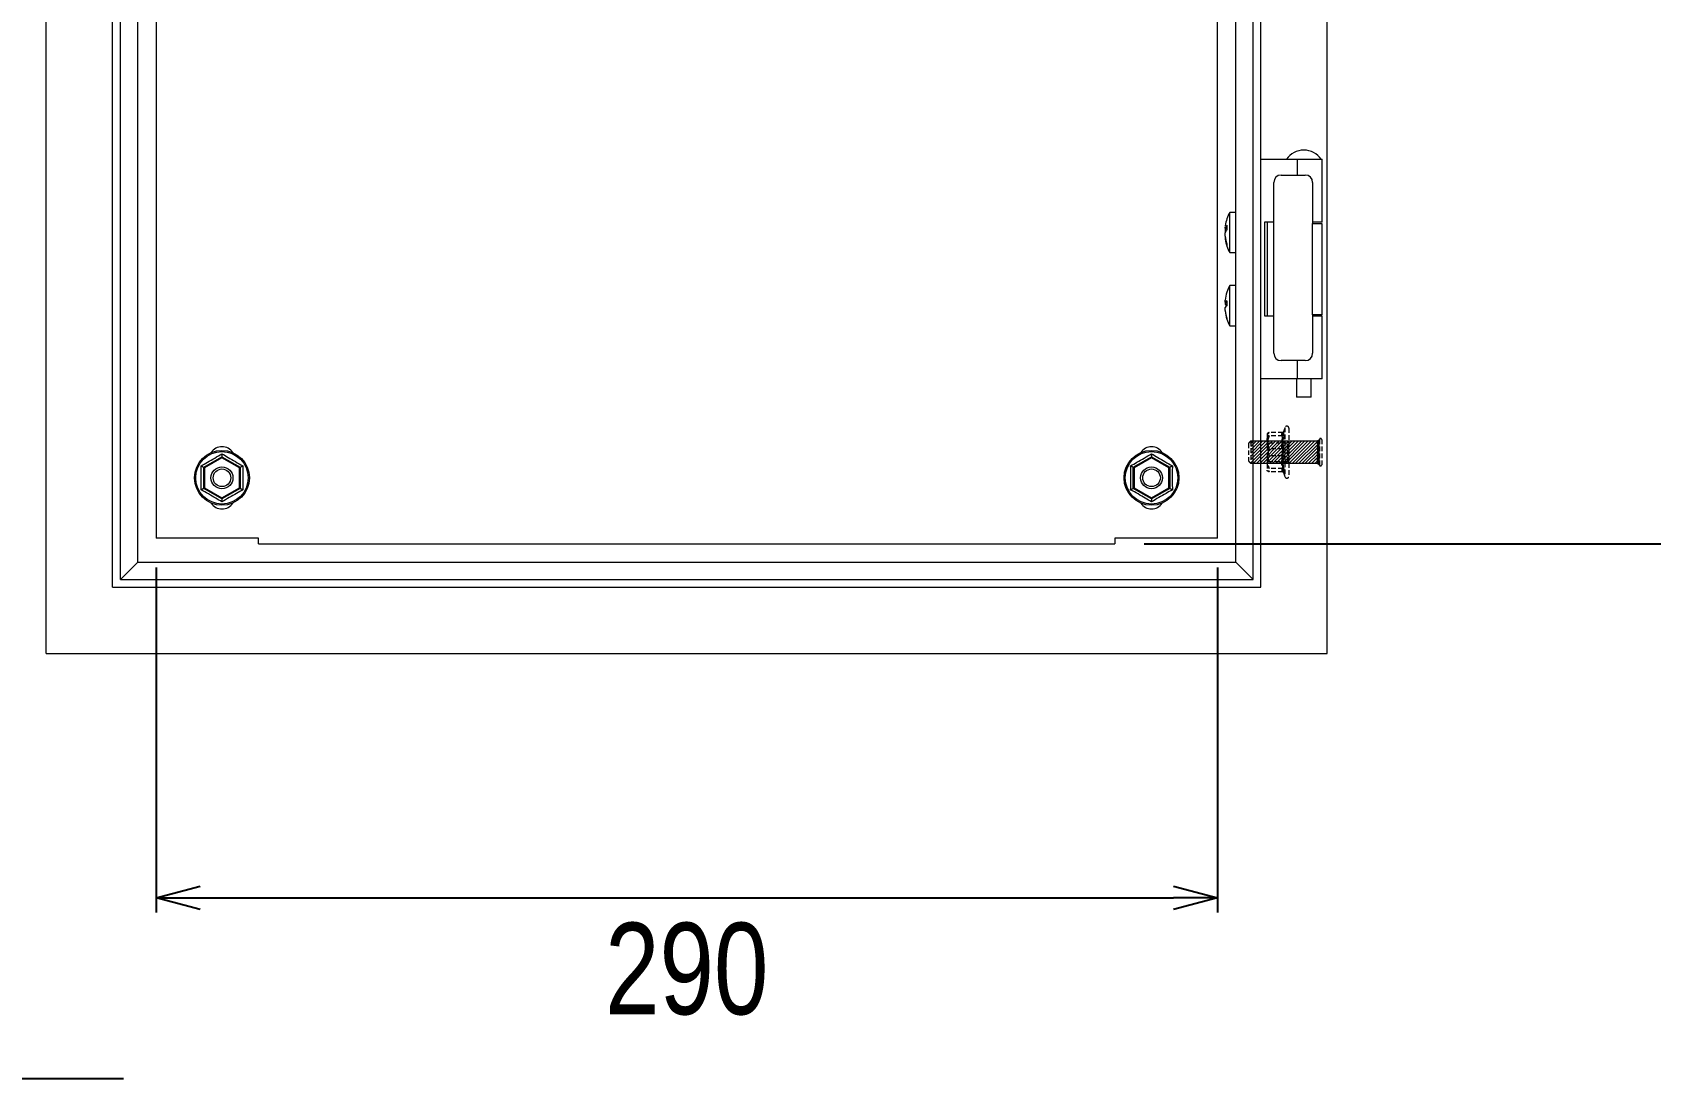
# Model space of a CAD drawing. Header units: millimetres. Extents: x 2073 to 4644, y 1336 to 3161.
# Drawn here: x 3345.3 to 3787.5, y 2260 to 2545.8 of the extents above; entities that cross this region are included whole.
import ezdxf

# ---------------------------------------------------------------- set-up
doc = ezdxf.new("R2010")
doc.units = ezdxf.units.MM
doc.linetypes.add('HIDDEN', pattern=[1.905, 1.27, -0.635])
doc.layers.add('AMLAYER_BENDLINE_BACK', color=1, linetype='HIDDEN')
doc.layers.add('BUSBAR', color=3, linetype='Continuous')
doc.styles.add('TAMCO', font='cordia.shx', dxfattribs={"width": 0.8, "height": 25})
doc.dimstyles.new('TAMCO', dxfattribs={"dimtxt": 25, "dimasz": 12, "dimexe": 4, "dimexo": 8, "dimgap": 7, "dimtad": 2, "dimdec": 1, "dimdsep": 46, "dimtxsty": 'TAMCO', "dimblk": 'OPEN30', "dimcen": 2.5, "dimclrd": 4, "dimclre": 4, "dimclrt": 3, "dimadec": 0, "dimazin": 0, "dimtfac": 1, "dimtdec": 1, "dimtmove": 0, "dimatfit": 3, "dimldrblk": 'OPEN30', "dimfxl": 1, "dimarcsym": 0})

# ---------------------------------------------------------------- blocks, each defined once
blk = doc.blocks.new('_Open30')
at = {"color": 0, "linetype": 'ByBlock', "lineweight": -2}
for p, q in [((-1, 0.268), (0, 0)), ((0, 0), (-1, -0.268)), ((0, 0), (-1, 0))]:
    blk.add_line(p, q, dxfattribs=at)
blk = doc.blocks.new('*D42')
at = {"color": 4, "linetype": 'ByBlock', "lineweight": -2}
for p, q in [((3379.1, 2399.63), (3379.1, 2305.42)), ((3669.1, 2399.63), (3669.1, 2305.42)), ((3391.1, 2309.42), (3657.1, 2309.42))]:
    blk.add_line(p, q, dxfattribs=at)
at = {"layer": 'DEFPOINTS', "color": 0, "linetype": 'ByBlock'}
for p in [(3379.1, 2407.63), (3669.1, 2407.63), (3669.1, 2309.42)]:
    blk.add_point(p, dxfattribs=at)
at = {"color": 4, "linetype": 'ByBlock', "lineweight": -2, "xscale": 12, "yscale": 12, "zscale": 12, "rotation": 180}
blk.add_blockref('_Open30', (3379.1, 2309.42), dxfattribs=at)
at = {"color": 4, "linetype": 'ByBlock', "lineweight": -2, "xscale": 12, "yscale": 12, "zscale": 12}
blk.add_blockref('_Open30', (3669.1, 2309.42), dxfattribs=at)
at = {"color": 3, "linetype": 'ByBlock', "lineweight": 9, "insert": (3524.1, 2289.92), "char_height": 25, "attachment_point": 5, "style": 'TAMCO'}
blk.add_mtext('290', dxfattribs=at)
blk = doc.blocks.new('*D43')
at = {"color": 4, "linetype": 'ByBlock', "lineweight": -2}
for p, q in [((3649.1, 2761.13), (3803.88, 2761.13)), ((3799.88, 2749.13), (3799.88, 2418.13)), ((3649.1, 2406.13), (3803.88, 2406.13))]:
    blk.add_line(p, q, dxfattribs=at)
at = {"layer": 'DEFPOINTS', "color": 0, "linetype": 'ByBlock'}
for p in [(3641.1, 2761.13), (3641.1, 2406.13), (3799.88, 2406.13)]:
    blk.add_point(p, dxfattribs=at)
at = {"color": 4, "linetype": 'ByBlock', "lineweight": -2, "xscale": 12, "yscale": 12, "zscale": 12}
for p, rotation in [((3799.88, 2761.13), 90), ((3799.88, 2406.13), 270)]:
    blk.add_blockref('_Open30', p, dxfattribs=dict(at, rotation=rotation))
at = {"color": 3, "linetype": 'ByBlock', "lineweight": 9, "insert": (3819.38, 2583.63), "char_height": 25, "attachment_point": 5, "rotation": 90, "style": 'TAMCO'}
blk.add_mtext('355', dxfattribs=at)
blk = doc.blocks.new('*D54')
at = {"layer": 'BUSBAR', "color": 4, "lineweight": -2}
for p, q in [((3341.1, 2826.13), (3240.06, 2826.13)), ((3244.06, 2388.13), (3244.06, 2814.13)), ((3341.1, 2376.13), (3240.06, 2376.13))]:
    blk.add_line(p, q, dxfattribs=at)
at = {"layer": 'DEFPOINTS', "color": 0}
for p in [(3244.06, 2826.13), (3349.1, 2826.13), (3349.1, 2376.13)]:
    blk.add_point(p, dxfattribs=at)
at = {"layer": 'BUSBAR', "color": 4, "lineweight": -2, "xscale": 12, "yscale": 12, "zscale": 12}
for p, rotation in [((3244.06, 2826.13), 90), ((3244.06, 2376.13), 270)]:
    blk.add_blockref('_Open30', p, dxfattribs=dict(at, rotation=rotation))
at = {"layer": 'BUSBAR', "color": 3, "lineweight": 9, "insert": (3224.56, 2601.13), "char_height": 25, "attachment_point": 5, "rotation": 90, "style": 'TAMCO'}
blk.add_mtext('450', dxfattribs=at)
blk = doc.blocks.new('A$C4a85c06d')
at = {"layer": 'BUSBAR', "color": 2, "lineweight": 9}
blk.add_leader([(-54.03, 41), (-115.14, -116.09), (354.7, -116.09)], dimstyle='TAMCO', override={"dimgap": 8, "dimtad": 0, "dimarcsym": 1}, dxfattribs=at)

msp = doc.modelspace()

# ---------------------------------------------------------------- hatches: boundary and pattern name
at = {"layer": 'AMLAYER_BENDLINE_BACK', "lineweight": 9}
h = msp.add_hatch(dxfattribs=at)
h.set_pattern_fill('ANSI31', color=1, scale=5, style=0)
h.set_pattern_definition([(45, (34470.0601, 8261.87305), (-0.441941738, 0.441941738), [])])
edge = h.paths.add_edge_path()
edge.add_line((3696.41, 2432.78), (3696.41, 2433.41))
edge.add_line((3696.41, 2433.41), (3696.41, 2433.69))
edge.add_line((3696.41, 2433.69), (3696.41, 2434.03))
edge.add_line((3696.41, 2434.03), (3696.41, 2434.13))
edge.add_spline(control_points=[(3696.41, 2434.13), (3678.2, 2434.13)], knot_values=[0, 0, 1, 1], degree=1, periodic=0)
edge.add_line((3678.2, 2434.13), (3678.2, 2428.13))
edge.add_spline(control_points=[(3678.2, 2428.13), (3696.41, 2428.13)], knot_values=[0, 0, 1, 1], degree=1, periodic=0)
edge.add_line((3696.41, 2428.13), (3696.41, 2428.19))
edge.add_line((3696.41, 2428.19), (3696.41, 2428.65))
edge.add_line((3696.41, 2428.65), (3696.41, 2428.95))
edge.add_line((3696.41, 2428.95), (3696.41, 2429.07))
edge.add_line((3696.41, 2429.07), (3696.41, 2429.41))
edge.add_line((3696.41, 2429.41), (3696.41, 2430.13))
edge.add_line((3696.41, 2430.13), (3696.41, 2430.28))
edge.add_line((3696.41, 2430.28), (3696.41, 2430.39))
edge.add_line((3696.41, 2430.39), (3696.41, 2430.43))
edge.add_line((3696.41, 2430.43), (3696.41, 2431.09))
edge.add_line((3696.41, 2431.09), (3696.41, 2431.87))
edge.add_line((3696.41, 2431.87), (3696.41, 2431.98))
edge.add_line((3696.41, 2431.98), (3696.41, 2432.56))
edge.add_line((3696.41, 2432.56), (3696.41, 2432.78))

# ---------------------------------------------------------------- linework, layer by layer
at = {"color": 7, "linetype": 'Continuous', "lineweight": 9}
for p, q in [((3349.1, 2376.13), (3349.1, 2826.13)), ((3699.1, 2376.13), (3699.1, 2826.13)), ((3367.23, 2394.26), (3367.23, 2773.01)), ((3680.97, 2394.26), (3680.97, 2773.01)), ((3369.35, 2396.38), (3369.35, 2770.88)), ((3678.85, 2396.38), (3678.85, 2770.88)), ((3374.1, 2401.13), (3374.1, 2766.13)), ((3674.1, 2401.13), (3674.1, 2766.13)), ((3379.1, 2759.63), (3379.1, 2407.63)), ((3669.1, 2407.63), (3669.1, 2759.63)), ((3680.97, 2511.13), (3691.01, 2511.13)), ((3691.01, 2511.13), (3697.72, 2511.13)), ((3691.01, 2506.83), (3691.01, 2511.13)), ((3684.52, 2458.13), (3684.52, 2504.83)), ((3686.52, 2506.83), (3693.12, 2506.83)), ((3695.12, 2504.83), (3695.12, 2493.63)), ((3672.47, 2485.63), (3672.47, 2496.63)), ((3671.21, 2492.33), (3671.21, 2492.7)), ((3671.23, 2492.33), (3671.21, 2492.16)), ((3671.21, 2492.16), (3671.21, 2491.25)), ((3671.21, 2490.1), (3671.21, 2491.01)), ((3671.21, 2489.94), (3671.21, 2489.56)), ((3684.52, 2493.93), (3681.99, 2493.93)), ((3681.99, 2493.93), (3681.99, 2468.33)), ((3682.68, 2493.93), (3682.68, 2468.33)), ((3697.72, 2493.93), (3695.12, 2493.93)), ((3695.12, 2493.63), (3697.62, 2493.63)), ((3695.12, 2468.63), (3695.12, 2493.63)), ((3697.62, 2493.63), (3697.62, 2468.63)), ((3672.47, 2465.63), (3672.47, 2476.63)), ((3671.21, 2472.08), (3671.21, 2472.64)), ((3671.21, 2472.1), (3671.21, 2471.58)), ((3671.21, 2469.87), (3671.21, 2470.68)), ((3671.21, 2469.87), (3671.21, 2469.62)), ((3681.99, 2468.33), (3684.52, 2468.33)), ((3697.62, 2468.63), (3695.12, 2468.63)), ((3695.12, 2468.63), (3695.12, 2458.13)), ((3695.12, 2468.33), (3697.72, 2468.33)), ((3693.12, 2456.13), (3686.52, 2456.13)), ((3691.01, 2451.13), (3691.01, 2456.13)), ((3691.01, 2451.13), (3680.97, 2451.13)), ((3697.72, 2451.13), (3691.01, 2451.13)), ((3692.72, 2446.13), (3690.72, 2446.13)), ((3694.72, 2446.13), (3692.72, 2446.13)), ((3392.1, 2427.02), (3397.1, 2429.9)), ((3397.1, 2429.62), (3392.35, 2426.87)), ((3397.1, 2429.62), (3397.1, 2429.9)), ((3397.1, 2429.9), (3402.1, 2427.02)), ((3401.85, 2426.87), (3397.1, 2429.62)), ((3646.1, 2427.02), (3651.1, 2429.9)), ((3651.1, 2429.62), (3646.35, 2426.87)), ((3651.1, 2429.62), (3651.1, 2429.9)), ((3651.1, 2429.9), (3656.1, 2427.02)), ((3655.85, 2426.87), (3651.1, 2429.62)), ((3392.1, 2421.24), (3392.1, 2427.02)), ((3392.35, 2426.87), (3392.1, 2427.02)), ((3392.35, 2426.87), (3392.35, 2421.39)), ((3402.1, 2427.02), (3401.85, 2426.87)), ((3401.85, 2421.39), (3401.85, 2426.87)), ((3402.1, 2427.02), (3402.1, 2421.24)), ((3646.35, 2426.87), (3646.1, 2427.02)), ((3646.1, 2421.24), (3646.1, 2427.02)), ((3646.35, 2426.87), (3646.35, 2421.39)), ((3656.1, 2427.02), (3655.85, 2426.87)), ((3655.85, 2421.39), (3655.85, 2426.87)), ((3656.1, 2427.02), (3656.1, 2421.24)), ((3392.35, 2421.39), (3392.1, 2421.24)), ((3397.1, 2418.36), (3392.1, 2421.24)), ((3392.35, 2421.39), (3397.1, 2418.65)), ((3397.1, 2418.65), (3401.85, 2421.39)), ((3402.1, 2421.24), (3397.1, 2418.36)), ((3402.1, 2421.24), (3401.85, 2421.39)), ((3646.35, 2421.39), (3646.1, 2421.24)), ((3651.1, 2418.36), (3646.1, 2421.24)), ((3646.35, 2421.39), (3651.1, 2418.65)), ((3651.1, 2418.65), (3655.85, 2421.39)), ((3656.1, 2421.24), (3651.1, 2418.36)), ((3656.1, 2421.24), (3655.85, 2421.39)), ((3397.1, 2418.36), (3397.1, 2418.65)), ((3651.1, 2418.36), (3651.1, 2418.65)), ((3407.1, 2407.63), (3379.1, 2407.63)), ((3407.1, 2406.13), (3407.1, 2407.63)), ((3407.1, 2406.13), (3641.1, 2406.13)), ((3641.1, 2407.63), (3641.1, 2406.13)), ((3669.1, 2407.63), (3641.1, 2407.63)), ((3369.35, 2396.38), (3374.1, 2401.13)), ((3374.1, 2401.13), (3674.1, 2401.13)), ((3674.1, 2401.13), (3678.85, 2396.38)), ((3367.23, 2394.26), (3680.97, 2394.26)), ((3369.35, 2396.38), (3678.85, 2396.38)), ((3349.1, 2376.13), (3699.1, 2376.13))]:
    msp.add_line(p, q, dxfattribs=at)
at = {"color": 1, "linetype": 'HIDDEN', "lineweight": 9}
for p, q in [((3677.61, 2433.54), (3677.61, 2428.72)), ((3678.2, 2434.13), (3678.2, 2428.13)), ((3696.41, 2434.15), (3696.41, 2434)), ((3696.78, 2434.13), (3696.41, 2434.13)), ((3696.78, 2434.12), (3696.41, 2434.12)), ((3696.78, 2434.08), (3696.41, 2434.08)), ((3696.78, 2434.05), (3696.41, 2434.05)), ((3696.41, 2434), (3696.41, 2434.03)), ((3696.41, 2434.03), (3696.41, 2433.69)), ((3696.78, 2434.01), (3696.41, 2434.01)), ((3696.78, 2433.96), (3696.41, 2433.96)), ((3696.78, 2433.84), (3696.41, 2433.84)), ((3696.78, 2433.77), (3696.41, 2433.77)), ((3696.78, 2433.69), (3696.41, 2433.69)), ((3696.41, 2433.41), (3696.41, 2433.69)), ((3696.78, 2433.6), (3696.41, 2433.6)), ((3696.78, 2433.42), (3696.41, 2433.42)), ((3696.41, 2433.41), (3696.41, 2432.78)), ((3696.78, 2433.31), (3696.41, 2433.31)), ((3696.78, 2433.2), (3696.41, 2433.2)), ((3696.78, 2433.07), (3696.41, 2433.07)), ((3696.78, 2432.84), (3696.41, 2432.84)), ((3696.41, 2432.78), (3696.41, 2432.56)), ((3696.78, 2432.7), (3696.41, 2432.7)), ((3696.78, 2432.56), (3696.41, 2432.56)), ((3696.41, 2431.98), (3696.41, 2432.56)), ((3696.78, 2432.41), (3696.41, 2432.41)), ((3696.78, 2432.14), (3696.41, 2432.14)), ((3697.01, 2434.2), (3696.78, 2434.2)), ((3697.01, 2434.15), (3696.78, 2434.15)), ((3696.78, 2434.15), (3696.78, 2434)), ((3697.01, 2434.13), (3696.78, 2434.13)), ((3697.01, 2434.09), (3696.78, 2434.09)), ((3697.01, 2434.07), (3696.78, 2434.07)), ((3697.01, 2434.07), (3696.78, 2434.07)), ((3697.01, 2434.03), (3696.78, 2434.03)), ((3696.78, 2434.03), (3696.78, 2433.41)), ((3696.78, 2434.03), (3696.78, 2434)), ((3697.01, 2434), (3696.78, 2434)), ((3697.01, 2433.97), (3696.78, 2433.97)), ((3697.01, 2433.87), (3696.78, 2433.87)), ((3697.01, 2433.67), (3696.78, 2433.67)), ((3697.01, 2433.61), (3696.78, 2433.61)), ((3697.01, 2433.41), (3696.78, 2433.41)), ((3696.78, 2433.2), (3696.78, 2433.41)), ((3697.01, 2433.34), (3696.78, 2433.34)), ((3696.78, 2432.78), (3696.78, 2433.2)), ((3697.01, 2433.09), (3696.78, 2433.09)), ((3697.01, 2432.85), (3696.78, 2432.85)), ((3697.01, 2432.78), (3696.78, 2432.78)), ((3696.78, 2432.78), (3696.78, 2431.87)), ((3697.01, 2432.53), (3696.78, 2432.53)), ((3697.01, 2432.22), (3696.78, 2432.22)), ((3697.01, 2432.14), (3696.78, 2432.14)), ((3697.01, 2434.58), (3697.01, 2427.68)), ((3697.6, 2434.58), (3697.6, 2427.68)), ((3696.41, 2431.98), (3696.41, 2431.87)), ((3696.78, 2431.98), (3696.41, 2431.98)), ((3696.41, 2431.87), (3696.41, 2431.09)), ((3696.78, 2431.83), (3696.41, 2431.83)), ((3696.78, 2431.67), (3696.41, 2431.67)), ((3696.78, 2431.38), (3696.41, 2431.38)), ((3696.78, 2431.21), (3696.41, 2431.21)), ((3696.41, 2430.43), (3696.41, 2431.09)), ((3696.41, 2431.09), (3696.41, 2431.05)), ((3696.78, 2431.05), (3696.41, 2431.05)), ((3696.78, 2430.88), (3696.41, 2430.88)), ((3696.78, 2430.6), (3696.41, 2430.6)), ((3696.78, 2430.43), (3696.41, 2430.43)), ((3696.41, 2430.43), (3696.41, 2430.39)), ((3696.41, 2430.39), (3696.41, 2430.28)), ((3696.78, 2430.28), (3696.41, 2430.28)), ((3696.41, 2430.28), (3696.41, 2430.13)), ((3696.41, 2430.13), (3696.41, 2429.41)), ((3696.78, 2430.12), (3696.41, 2430.12)), ((3696.78, 2429.85), (3696.41, 2429.85)), ((3696.78, 2429.7), (3696.41, 2429.7)), ((3696.78, 2429.56), (3696.41, 2429.56)), ((3696.78, 2429.42), (3696.41, 2429.42)), ((3696.41, 2429.07), (3696.41, 2429.41)), ((3696.78, 2429.19), (3696.41, 2429.19)), ((3696.78, 2429.07), (3696.41, 2429.07)), ((3696.41, 2429.07), (3696.41, 2428.95)), ((3696.78, 2428.95), (3696.41, 2428.95)), ((3696.41, 2428.95), (3696.41, 2428.65)), ((3696.78, 2428.84), (3696.41, 2428.84)), ((3696.78, 2428.67), (3696.41, 2428.67)), ((3696.41, 2428.65), (3696.41, 2428.19)), ((3696.78, 2428.57), (3696.41, 2428.57)), ((3696.78, 2428.49), (3696.41, 2428.49)), ((3696.78, 2428.42), (3696.41, 2428.42)), ((3696.78, 2428.31), (3696.41, 2428.31)), ((3696.78, 2428.26), (3696.41, 2428.26)), ((3696.78, 2428.21), (3696.41, 2428.21)), ((3696.41, 2428.19), (3696.41, 2428.07)), ((3696.78, 2428.18), (3696.41, 2428.18)), ((3696.78, 2428.14), (3696.41, 2428.14)), ((3696.78, 2428.13), (3696.41, 2428.13)), ((3696.78, 2431.21), (3696.78, 2431.87)), ((3697.01, 2431.87), (3696.78, 2431.87)), ((3696.78, 2431.83), (3696.78, 2431.87)), ((3697.01, 2431.78), (3696.78, 2431.78)), ((3697.01, 2431.46), (3696.78, 2431.46)), ((3696.78, 2431.17), (3696.78, 2431.21)), ((3696.78, 2431.17), (3696.78, 2431.09)), ((3697.01, 2431.17), (3696.78, 2431.17)), ((3697.01, 2431.09), (3696.78, 2431.09)), ((3696.78, 2431.09), (3696.78, 2430.13)), ((3697.01, 2430.81), (3696.78, 2430.81)), ((3697.01, 2430.48), (3696.78, 2430.48)), ((3697.01, 2430.39), (3696.78, 2430.39)), ((3696.78, 2429.7), (3696.78, 2430.13)), ((3697.01, 2430.13), (3696.78, 2430.13)), ((3697.01, 2430.04), (3696.78, 2430.04)), ((3697.01, 2429.74), (3696.78, 2429.74)), ((3696.78, 2429.56), (3696.78, 2429.7)), ((3696.78, 2429.41), (3696.78, 2429.56)), ((3697.01, 2429.48), (3696.78, 2429.48)), ((3696.78, 2429.41), (3696.78, 2428.65)), ((3697.01, 2429.41), (3696.78, 2429.41)), ((3697.01, 2429.17), (3696.78, 2429.17)), ((3697.01, 2428.92), (3696.78, 2428.92)), ((3697.01, 2428.85), (3696.78, 2428.85)), ((3696.78, 2428.57), (3696.78, 2428.65)), ((3697.01, 2428.65), (3696.78, 2428.65)), ((3697.01, 2428.59), (3696.78, 2428.59)), ((3696.78, 2428.49), (3696.78, 2428.57)), ((3696.78, 2428.19), (3696.78, 2428.49)), ((3697.01, 2428.39), (3696.78, 2428.39)), ((3697.01, 2428.24), (3696.78, 2428.24)), ((3696.78, 2428.19), (3696.78, 2427.85)), ((3697.01, 2428.19), (3696.78, 2428.19)), ((3697.01, 2428.07), (3696.78, 2428.07)), ((3697.01, 2427.95), (3696.78, 2427.95)), ((3697.01, 2427.92), (3696.78, 2427.92)), ((3697.01, 2427.85), (3696.78, 2427.85)), ((3697.01, 2427.83), (3696.81, 2427.83)), ((3697.01, 2427.78), (3696.89, 2427.78)), ((3697.01, 2427.76), (3696.92, 2427.76))]:
    msp.add_line(p, q, dxfattribs=at)
at = {"color": 7, "linetype": 'Continuous', "lineweight": 9, "flags": 128}
msp.add_lwpolyline([(3671.21, 2491.25), (3671.25, 2491.14), (3671.25, 2491.13)], dxfattribs=at)
at = {"color": 7, "linetype": 'Continuous', "lineweight": 9}
for centre, radius in [((3397.1, 2424.13), 7.5), ((3397.1, 2424.13), 7.16), ((3651.1, 2424.13), 7.5), ((3651.1, 2424.13), 7.16), ((3397.1, 2424.13), 3), ((3397.1, 2424.13), 2.41), ((3651.1, 2424.13), 3), ((3651.1, 2424.13), 2.41)]:
    msp.add_circle(centre, radius, dxfattribs=at)
for centre, radius, start, end in [((3692.72, 2507.87), 5.76, 34.4829, 145.5171), ((3686.52, 2504.83), 2, 90, 180), ((3693.12, 2504.83), 2, 0, 90), ((3682.8, 2491.13), 11.7, 151.9602, 170.8557), ((3673.54, 2491.54), 2.46, 138.6057, 161.3019), ((3673.54, 2490.22), 2.46, 138.6058, 161.3019), ((3681.22, 2491.42), 10.1, 187.5109, 199.3701), ((3681.22, 2490.88), 10.1, 187.5109, 199.3701), ((3682.72, 2492.51), 11.04, 176.5934, 183.4066), ((3682.8, 2491.13), 11.7, 189.1443, 208.0398), ((3673.57, 2487.8), 1.89, 171.7651, 188.2349), ((3682.8, 2471.13), 11.7, 151.9602, 161.7439), ((3682.46, 2471.25), 11.33, 161.7422, 172.9544), ((3672.3, 2471.22), 1.39, 116.0035, 141.868), ((3684.19, 2471.77), 12.52, 176.8001, 183.1999), ((3672.3, 2472.44), 1.39, 218.132, 243.9965), ((3672.3, 2469.82), 1.39, 116.0035, 141.868), ((3682.46, 2471.26), 11.33, 187.0456, 198.2578), ((3682.46, 2471.01), 11.33, 187.0457, 198.2578), ((3672.09, 2467.58), 0.421, 162.4735, 197.5265), ((3682.8, 2471.13), 11.7, 198.2561, 208.0398), ((3686.52, 2458.13), 2, 180, 270), ((3693.12, 2458.13), 2, 270, 0), ((3397.1, 2429.13), 3.5, 32.8783, 147.1217), ((3651.1, 2429.13), 3.5, 32.8783, 147.1217), ((3397.1, 2419.13), 3.5, 212.8783, 327.1217), ((3651.1, 2419.13), 3.5, 212.8783, 327.1217)]:
    msp.add_arc(centre, radius, start, end, dxfattribs=at)
at = {"color": 1, "linetype": 'HIDDEN', "lineweight": 9}
for centre, start, end in [((3697.3, 2434.58), 0, 180), ((3697.3, 2427.68), 180, 0)]:
    msp.add_arc(centre, 0.297, start, end, dxfattribs=at)
at = {"color": 7, "linetype": 'Continuous', "lineweight": 9}
for points in [[(3697.72, 2493.93), (3697.72, 2511.13)], [(3674.1, 2496.63), (3672.47, 2496.63)], [(3671.21, 2492.33), (3671.69, 2492.31)], [(3672.47, 2485.63), (3674.1, 2485.63)], [(3674.1, 2476.63), (3672.47, 2476.63)], [(3671.21, 2472.08), (3671.69, 2472.07)], [(3671.69, 2471.59), (3671.21, 2471.58)], [(3697.72, 2451.13), (3697.72, 2468.33)], [(3672.47, 2465.63), (3674.1, 2465.63)], [(3690.72, 2451.13), (3690.72, 2446.13)], [(3694.72, 2446.13), (3694.72, 2451.13)]]:
    msp.add_open_spline(points, degree=1, dxfattribs=at)
for points, knots in [([(3671.21, 2492.16), (3671.37, 2492.15), (3671.57, 2492.14), (3671.76, 2492.12), (3671.8, 2492.12)], [0, 0, 0, 0, 0.840042, 1, 1, 1, 1]), ([(3391.4, 2427.42), (3391.97, 2427.74), (3393.21, 2428.42), (3395.14, 2429.53), (3396.44, 2430.32), (3397.1, 2430.72)], [0, 0, 0, 0, 0.302131, 0.647328, 1, 1, 1, 1]), ([(3397.1, 2430.72), (3397.1, 2430.72), (3397.1, 2430.6), (3397.1, 2430.37), (3397.1, 2430.12), (3397.1, 2429.94), (3397.1, 2429.92), (3397.1, 2429.9)], [0, 0, 0, 0, 0.004705, 0.271149, 0.530772, 0.764909, 1, 1, 1, 1]), ([(3397.1, 2430.72), (3397.66, 2430.38), (3398.87, 2429.64), (3400.79, 2428.53), (3402.13, 2427.79), (3402.8, 2427.42)], [0, 0, 0, 0, 0.302131, 0.647328, 1, 1, 1, 1]), ([(3645.4, 2427.42), (3645.97, 2427.74), (3647.21, 2428.42), (3649.14, 2429.53), (3650.44, 2430.32), (3651.1, 2430.72)], [0, 0, 0, 0, 0.302132, 0.647329, 1, 1, 1, 1]), ([(3651.1, 2430.72), (3651.1, 2430.72), (3651.1, 2430.6), (3651.1, 2430.37), (3651.1, 2430.12), (3651.1, 2429.94), (3651.1, 2429.92), (3651.1, 2429.9)], [0, 0, 0, 0, 0.004705, 0.271149, 0.530772, 0.764909, 1, 1, 1, 1]), ([(3651.1, 2430.72), (3651.66, 2430.38), (3652.87, 2429.64), (3654.79, 2428.53), (3656.13, 2427.79), (3656.8, 2427.42)], [0, 0, 0, 0, 0.302131, 0.647328, 1, 1, 1, 1]), ([(3391.4, 2427.42), (3391.4, 2427.42), (3391.5, 2427.36), (3391.69, 2427.25), (3391.92, 2427.12), (3392.07, 2427.04), (3392.09, 2427.02), (3392.1, 2427.02)], [0, 0, 0, 0, 0.004709, 0.27115, 0.530773, 0.764909, 1, 1, 1, 1]), ([(3391.4, 2420.84), (3391.41, 2421.5), (3391.44, 2422.91), (3391.45, 2425.13), (3391.41, 2426.65), (3391.4, 2427.42)], [0, 0, 0, 0, 0.302131, 0.647329, 1, 1, 1, 1]), ([(3402.1, 2427.02), (3402.11, 2427.02), (3402.13, 2427.04), (3402.29, 2427.12), (3402.51, 2427.25), (3402.7, 2427.36), (3402.8, 2427.42), (3402.8, 2427.42)], [0, 0, 0, 0, 0.235091, 0.469227, 0.72885, 0.995291, 1, 1, 1, 1]), ([(3402.8, 2427.42), (3402.79, 2426.77), (3402.76, 2425.35), (3402.75, 2423.13), (3402.79, 2421.61), (3402.8, 2420.84)], [0, 0, 0, 0, 0.302131, 0.647329, 1, 1, 1, 1]), ([(3645.4, 2427.42), (3645.4, 2427.42), (3645.5, 2427.36), (3645.69, 2427.25), (3645.92, 2427.12), (3646.07, 2427.04), (3646.09, 2427.02), (3646.1, 2427.02)], [0, 0, 0, 0, 0.004705, 0.27115, 0.530774, 0.764909, 1, 1, 1, 1]), ([(3645.4, 2420.84), (3645.41, 2421.5), (3645.44, 2422.91), (3645.45, 2425.13), (3645.41, 2426.65), (3645.4, 2427.42)], [0, 0, 0, 0, 0.302131, 0.647329, 1, 1, 1, 1]), ([(3656.1, 2427.02), (3656.11, 2427.02), (3656.13, 2427.04), (3656.29, 2427.12), (3656.51, 2427.25), (3656.7, 2427.36), (3656.8, 2427.42), (3656.8, 2427.42)], [0, 0, 0, 0, 0.235091, 0.469226, 0.72885, 0.995295, 1, 1, 1, 1]), ([(3656.8, 2427.42), (3656.79, 2426.77), (3656.76, 2425.35), (3656.75, 2423.13), (3656.79, 2421.61), (3656.8, 2420.84)], [0, 0, 0, 0, 0.302131, 0.647329, 1, 1, 1, 1]), ([(3391.4, 2420.84), (3391.4, 2420.84), (3391.5, 2420.9), (3391.69, 2421.01), (3391.92, 2421.14), (3392.07, 2421.23), (3392.09, 2421.24), (3392.1, 2421.24)], [0, 0, 0, 0, 0.004709, 0.27115, 0.530771, 0.764909, 1, 1, 1, 1]), ([(3397.1, 2417.55), (3396.54, 2417.89), (3395.33, 2418.62), (3393.41, 2419.73), (3392.07, 2420.47), (3391.4, 2420.84)], [0, 0, 0, 0, 0.302131, 0.647329, 1, 1, 1, 1]), ([(3402.8, 2420.84), (3402.23, 2420.52), (3400.99, 2419.84), (3399.06, 2418.73), (3397.76, 2417.94), (3397.1, 2417.55)], [0, 0, 0, 0, 0.302131, 0.647329, 1, 1, 1, 1]), ([(3402.1, 2421.24), (3402.11, 2421.24), (3402.13, 2421.23), (3402.29, 2421.14), (3402.51, 2421.01), (3402.7, 2420.9), (3402.8, 2420.84), (3402.8, 2420.84)], [0, 0, 0, 0, 0.235091, 0.469229, 0.72885, 0.995291, 1, 1, 1, 1]), ([(3645.4, 2420.84), (3645.4, 2420.84), (3645.5, 2420.9), (3645.69, 2421.01), (3645.92, 2421.14), (3646.07, 2421.23), (3646.09, 2421.24), (3646.1, 2421.24)], [0, 0, 0, 0, 0.004705, 0.27115, 0.530772, 0.764908, 1, 1, 1, 1]), ([(3651.1, 2417.55), (3650.54, 2417.89), (3649.33, 2418.62), (3647.41, 2419.73), (3646.07, 2420.47), (3645.4, 2420.84)], [0, 0, 0, 0, 0.302131, 0.647328, 1, 1, 1, 1]), ([(3656.8, 2420.84), (3656.23, 2420.52), (3654.99, 2419.84), (3653.06, 2418.73), (3651.76, 2417.94), (3651.1, 2417.55)], [0, 0, 0, 0, 0.30213, 0.647329, 1, 1, 1, 1]), ([(3656.1, 2421.24), (3656.11, 2421.24), (3656.13, 2421.23), (3656.29, 2421.14), (3656.51, 2421.01), (3656.7, 2420.9), (3656.8, 2420.84), (3656.8, 2420.84)], [0, 0, 0, 0, 0.235092, 0.469228, 0.72885, 0.995295, 1, 1, 1, 1]), ([(3397.1, 2418.36), (3397.1, 2418.35), (3397.1, 2418.32), (3397.1, 2418.15), (3397.1, 2417.89), (3397.1, 2417.67), (3397.1, 2417.55), (3397.1, 2417.55)], [0, 0, 0, 0, 0.235091, 0.469225, 0.728847, 0.99529, 1, 1, 1, 1]), ([(3651.1, 2418.36), (3651.1, 2418.35), (3651.1, 2418.32), (3651.1, 2418.15), (3651.1, 2417.89), (3651.1, 2417.67), (3651.1, 2417.55), (3651.1, 2417.55)], [0, 0, 0, 0, 0.235091, 0.469225, 0.728847, 0.99529, 1, 1, 1, 1])]:
    msp.add_open_spline(points, degree=3, knots=knots, dxfattribs=at)
at = {"color": 1, "linetype": 'HIDDEN', "lineweight": 9}
for points, degree in [([(3678.2, 2434.13), (3677.61, 2433.54)], 1), ([(3696.78, 2434.13), (3696.41, 2434.13)], 1), ([(3697.01, 2434.15), (3696.78, 2434.15)], 1), ([(3697.61, 2434.58), (3697.6, 2434.58)], 1), ([(3677.61, 2428.72), (3678.2, 2428.13)], 1), ([(3696.41, 2428.13), (3696.78, 2428.13)], 1), ([(3697.01, 2427.93), (3696.89, 2428), (3696.77, 2427.95), (3696.66, 2427.92)], 3), ([(3696.68, 2427.91), (3696.79, 2427.94), (3696.9, 2427.99), (3697.01, 2427.93)], 3), ([(3696.68, 2427.91), (3696.79, 2427.9), (3696.9, 2427.83), (3697.01, 2427.77)], 3), ([(3696.92, 2427.76), (3697.01, 2427.76)], 1), ([(3697.6, 2427.68), (3697.61, 2427.68)], 1)]:
    msp.add_open_spline(points, degree=degree, dxfattribs=at)
at = {"color": 1, "lineweight": 9}
for points in [[(3696.41, 2434.13), (3678.2, 2434.13)], [(3678.2, 2428.13), (3696.41, 2428.13)]]:
    msp.add_open_spline(points, degree=1, dxfattribs=at)
at = {"color": 1, "linetype": 'HIDDEN', "lineweight": 9}
for points, knots in [([(3697.01, 2434.52), (3696.93, 2434.47), (3696.73, 2434.35), (3696.53, 2434.23), (3696.41, 2434.15)], [0, 0, 0, 0, 0.374628, 1, 1, 1, 1]), ([(3696.41, 2434.13), (3696.52, 2434.2), (3696.72, 2434.32), (3696.92, 2434.44), (3697.01, 2434.49)], [0, 0, 0, 0, 0.559493, 1, 1, 1, 1]), ([(3697.01, 2434.44), (3696.93, 2434.39), (3696.73, 2434.28), (3696.53, 2434.16), (3696.41, 2434.09)], [0, 0, 0, 0, 0.374625, 1, 1, 1, 1]), ([(3696.41, 2434.07), (3696.53, 2434.14), (3696.73, 2434.27), (3696.93, 2434.39), (3697.01, 2434.43)], [0, 0, 0, 0, 0.625374, 1, 1, 1, 1]), ([(3697.01, 2434.33), (3696.92, 2434.28), (3696.72, 2434.15), (3696.52, 2434.03), (3696.41, 2433.97)], [0, 0, 0, 0, 0.440506, 1, 1, 1, 1]), ([(3696.41, 2434), (3696.52, 2434.06), (3696.72, 2434.17), (3696.92, 2434.28), (3697.01, 2434.33)], [0, 0, 0, 0, 0.559495, 1, 1, 1, 1]), ([(3697.01, 2434.02), (3696.93, 2433.98), (3696.73, 2434.23), (3696.53, 2434.13), (3696.41, 2434.07)], [0, 0, 0, 0, 0.374628, 1, 1, 1, 1]), ([(3697.01, 2434.01), (3696.92, 2433.97), (3696.72, 2434.2), (3696.52, 2434.09), (3696.41, 2434.03)], [0, 0, 0, 0, 0.440505, 1, 1, 1, 1]), ([(3696.41, 2433.87), (3696.53, 2433.93), (3696.73, 2434.02), (3696.93, 2434.11), (3697.01, 2434.14)], [0, 0, 0, 0, 0.625372, 1, 1, 1, 1]), ([(3697.01, 2433.92), (3696.93, 2433.89), (3696.73, 2433.8), (3696.53, 2433.72), (3696.41, 2433.67)], [0, 0, 0, 0, 0.374627, 1, 1, 1, 1]), ([(3696.41, 2433.61), (3696.53, 2433.67), (3696.73, 2433.77), (3696.93, 2433.87), (3697.01, 2433.91)], [0, 0, 0, 0, 0.625375, 1, 1, 1, 1]), ([(3696.41, 2433.41), (3696.53, 2433.46), (3696.73, 2433.53), (3696.93, 2433.6), (3697.01, 2433.63)], [0, 0, 0, 0, 0.625374, 1, 1, 1, 1]), ([(3697.01, 2433.62), (3696.93, 2433.58), (3696.73, 2433.49), (3696.53, 2433.4), (3696.41, 2433.34)], [0, 0, 0, 0, 0.374628, 1, 1, 1, 1]), ([(3696.41, 2433.09), (3696.53, 2433.14), (3696.73, 2433.22), (3696.93, 2433.31), (3697.01, 2433.34)], [0, 0, 0, 0, 0.625372, 1, 1, 1, 1]), ([(3697.01, 2433), (3696.93, 2432.97), (3696.73, 2432.9), (3696.53, 2432.82), (3696.41, 2432.78)], [0, 0, 0, 0, 0.374626, 1, 1, 1, 1]), ([(3697.01, 2433), (3696.82, 2432.95), (3696.62, 2432.9), (3696.42, 2432.85), (3696.41, 2432.85)], [0, 0, 0, 0, 0.950163, 1, 1, 1, 1]), ([(3696.41, 2432.53), (3696.53, 2432.55), (3696.73, 2432.59), (3696.93, 2432.62), (3697.01, 2432.64)], [0, 0, 0, 0, 0.625372, 1, 1, 1, 1]), ([(3697.01, 2432.3), (3696.92, 2432.29), (3696.72, 2432.26), (3696.52, 2432.24), (3696.41, 2432.22)], [0, 0, 0, 0, 0.440506, 1, 1, 1, 1]), ([(3696.41, 2432.14), (3696.42, 2432.14), (3696.62, 2432.19), (3696.82, 2432.24), (3697.01, 2432.29)], [0, 0, 0, 0, 0.049836, 1, 1, 1, 1]), ([(3696.51, 2434.21), (3696.6, 2434.2), (3696.77, 2434.06), (3696.93, 2434.15), (3697.01, 2434.2)], [0.1790506, 0.1790506, 0.1790506, 0.1790506, 0.6253726, 1, 1, 1, 1]), ([(3696.41, 2431.87), (3696.53, 2431.88), (3696.73, 2431.89), (3696.93, 2431.9), (3697.01, 2431.91)], [0, 0, 0, 0, 0.625373, 1, 1, 1, 1]), ([(3697.01, 2431.89), (3696.93, 2431.88), (3696.73, 2431.84), (3696.53, 2431.8), (3696.41, 2431.78)], [0, 0, 0, 0, 0.374622, 1, 1, 1, 1]), ([(3696.41, 2431.46), (3696.52, 2431.47), (3696.72, 2431.5), (3696.92, 2431.52), (3697.01, 2431.54)], [0, 0, 0, 0, 0.559496, 1, 1, 1, 1]), ([(3697.01, 2431.13), (3696.93, 2431.14), (3696.73, 2431.15), (3696.53, 2431.16), (3696.41, 2431.17)], [0, 0, 0, 0, 0.374629, 1, 1, 1, 1]), ([(3697.01, 2431.13), (3696.93, 2431.12), (3696.73, 2431.11), (3696.53, 2431.1), (3696.41, 2431.09)], [0, 0, 0, 0, 0.374629, 1, 1, 1, 1]), ([(3696.41, 2430.81), (3696.42, 2430.8), (3696.62, 2430.78), (3696.82, 2430.75), (3697.01, 2430.73)], [0, 0, 0, 0, 0.049836, 1, 1, 1, 1]), ([(3697.01, 2430.37), (3696.93, 2430.38), (3696.73, 2430.42), (3696.53, 2430.46), (3696.41, 2430.48)], [0, 0, 0, 0, 0.374627, 1, 1, 1, 1]), ([(3696.41, 2430.39), (3696.53, 2430.39), (3696.73, 2430.37), (3696.93, 2430.36), (3697.01, 2430.35)], [0, 0, 0, 0, 0.625373, 1, 1, 1, 1]), ([(3696.41, 2430.13), (3696.52, 2430.1), (3696.72, 2430.05), (3696.92, 2430), (3697.01, 2429.98)], [0, 0, 0, 0, 0.559496, 1, 1, 1, 1]), ([(3697.01, 2429.96), (3696.82, 2429.99), (3696.62, 2430.01), (3696.42, 2430.04), (3696.41, 2430.04)], [0, 0, 0, 0, 0.950164, 1, 1, 1, 1]), ([(3696.41, 2429.74), (3696.53, 2429.71), (3696.73, 2429.68), (3696.93, 2429.64), (3697.01, 2429.62)], [0, 0, 0, 0, 0.625375, 1, 1, 1, 1]), ([(3697.01, 2429.27), (3696.93, 2429.29), (3696.73, 2429.37), (3696.53, 2429.44), (3696.41, 2429.48)], [0, 0, 0, 0, 0.374626, 1, 1, 1, 1]), ([(3697.01, 2429.26), (3696.92, 2429.28), (3696.72, 2429.33), (3696.52, 2429.38), (3696.41, 2429.41)], [0, 0, 0, 0, 0.440506, 1, 1, 1, 1]), ([(3696.41, 2429.17), (3696.53, 2429.12), (3696.73, 2429.04), (3696.93, 2428.96), (3697.01, 2428.92)], [0, 0, 0, 0, 0.625376, 1, 1, 1, 1]), ([(3697.01, 2428.64), (3696.93, 2428.68), (3696.73, 2428.77), (3696.53, 2428.86), (3696.41, 2428.92)], [0, 0, 0, 0, 0.374626, 1, 1, 1, 1]), ([(3696.41, 2428.85), (3696.53, 2428.8), (3696.73, 2428.73), (3696.93, 2428.66), (3697.01, 2428.63)], [0, 0, 0, 0, 0.625374, 1, 1, 1, 1]), ([(3696.41, 2428.65), (3696.53, 2428.59), (3696.73, 2428.49), (3696.93, 2428.39), (3697.01, 2428.36)], [0, 0, 0, 0, 0.625373, 1, 1, 1, 1]), ([(3697.01, 2428.34), (3696.93, 2428.38), (3696.73, 2428.46), (3696.53, 2428.54), (3696.41, 2428.59)], [0, 0, 0, 0, 0.37463, 1, 1, 1, 1]), ([(3696.41, 2428.39), (3696.53, 2428.33), (3696.73, 2428.24), (3696.93, 2428.15), (3697.01, 2428.12)], [0, 0, 0, 0, 0.625374, 1, 1, 1, 1]), ([(3697.01, 2427.9), (3696.82, 2428), (3696.62, 2428.12), (3696.42, 2428.23), (3696.41, 2428.24)], [0, 0, 0, 0, 0.950164, 1, 1, 1, 1]), ([(3697.01, 2427.9), (3696.93, 2427.93), (3696.73, 2428.03), (3696.53, 2428.13), (3696.41, 2428.19)], [0, 0, 0, 0, 0.374625, 1, 1, 1, 1]), ([(3696.41, 2428.07), (3696.53, 2427.99), (3696.73, 2427.87), (3696.93, 2427.76), (3697.01, 2427.71)], [0, 0, 0, 0, 0.625372, 1, 1, 1, 1]), ([(3697.01, 2427.75), (3696.93, 2427.79), (3696.79, 2427.88), (3696.66, 2427.96), (3696.59, 2427.96)], [0, 0, 0, 0, 0.3746281, 0.6864114, 0.6864114, 0.6864114, 0.6864114]), ([(3696.7, 2427.9), (3696.72, 2427.91), (3696.83, 2427.94), (3696.93, 2427.87), (3697.01, 2427.83)], [0.4828472, 0.4828472, 0.4828472, 0.4828472, 0.6253746, 1, 1, 1, 1]), ([(3697.01, 2427.82), (3696.93, 2427.87), (3696.83, 2427.93), (3696.73, 2427.9), (3696.71, 2427.89)], [0, 0, 0, 0, 0.3746265, 0.4980991, 0.4980991, 0.4980991, 0.4980991])]:
    msp.add_open_spline(points, degree=3, knots=knots, dxfattribs=at)
at = {"layer": 'AMLAYER_BENDLINE_BACK', "color": 1, "lineweight": 9}
for p, q in [((3686.95, 2436.54), (3683.26, 2436.54)), ((3687.56, 2437.84), (3687.56, 2424.41)), ((3688.66, 2437.66), (3688.66, 2424.6)), ((3682.66, 2436.06), (3682.66, 2432.89)), ((3682.66, 2432.89), (3682.66, 2427.95)), ((3683.01, 2433.63), (3683.01, 2428.63)), ((3686.95, 2435.59), (3683.26, 2435.59)), ((3686.95, 2432.08), (3683.26, 2432.08)), ((3688.29, 2432.01), (3688.29, 2433.63)), ((3688.64, 2428.13), (3688.64, 2434.13)), ((3682.66, 2427.95), (3682.66, 2426.13)), ((3686.95, 2430.18), (3683.26, 2430.18)), ((3688.29, 2428.63), (3688.29, 2432.01)), ((3686.95, 2426.67), (3683.26, 2426.67)), ((3686.95, 2425.73), (3683.26, 2425.73))]:
    msp.add_line(p, q, dxfattribs=at)
for centre, start, end in [((3688.1, 2437.66), 0, 160), ((3688.1, 2424.6), 200, 0)]:
    msp.add_arc(centre, 0.567, start, end, dxfattribs=at)
for points, knots in [([(3683.26, 2436.54), (3682.99, 2436.4), (3682.68, 2436.24), (3682.67, 2436.08), (3682.66, 2436.06)], [0, 0, 0, 0, 0.896037, 1, 1, 1, 1]), ([(3682.66, 2434.31), (3682.74, 2434.92), (3682.85, 2435.68), (3683.19, 2436.4), (3683.26, 2436.54)], [0, 0, 0, 0, 0.801464, 1, 1, 1, 1]), ([(3686.95, 2435.59), (3686.82, 2435.75), (3686.55, 2436.06), (3686.81, 2436.38), (3686.95, 2436.54)], [0, 0, 0, 0, 0.492148, 1, 1, 1, 1]), ([(3686.95, 2436.54), (3686.82, 2435.81), (3686.55, 2434.32), (3686.81, 2432.83), (3686.95, 2432.08)], [0, 0, 0, 0, 0.492148, 1, 1, 1, 1]), ([(3686.95, 2436.54), (3686.99, 2436.54), (3687.07, 2436.55), (3687.18, 2436.61), (3687.27, 2436.7), (3687.31, 2436.77), (3687.32, 2436.81), (3687.32, 2436.81)], [0, 0, 0, 0, 0.236183, 0.471396, 0.73246, 0.992086, 1, 1, 1, 1]), ([(3687.32, 2436.81), (3687.28, 2436.77), (3687.07, 2436.57), (3686.93, 2436.22), (3687.2, 2435.94), (3687.32, 2435.82)], [0, 0, 0, 0, 0.118084, 0.592259, 1, 1, 1, 1]), ([(3687.32, 2432.13), (3687.28, 2432.31), (3687.07, 2433.22), (3686.93, 2434.79), (3687.2, 2436.17), (3687.32, 2436.81)], [0, 0, 0, 0, 0.118083, 0.592258, 1, 1, 1, 1]), ([(3687.05, 2436.43), (3687.05, 2436.43), (3687.04, 2436.45), (3687.06, 2436.52), (3687.2, 2436.63), (3687.22, 2436.64)], [0, 0, 0, 0, 0.006763, 0.854115, 1, 1, 1, 1]), ([(3682.66, 2436.06), (3682.74, 2435.93), (3682.85, 2435.77), (3683.19, 2435.62), (3683.26, 2435.59)], [0, 0, 0, 0, 0.801462, 1, 1, 1, 1]), ([(3683.26, 2435.59), (3683.17, 2435.36), (3682.83, 2434.5), (3682.73, 2433.57), (3682.66, 2432.89)], [0, 0, 0, 0, 0.263254, 1, 1, 1, 1]), ([(3683.26, 2432.08), (3682.99, 2432.73), (3682.68, 2433.47), (3682.67, 2434.23), (3682.66, 2434.31)], [0, 0, 0, 0, 0.896037, 1, 1, 1, 1]), ([(3682.66, 2432.89), (3682.67, 2432.75), (3682.69, 2431.86), (3682.95, 2430.95), (3683.25, 2430.21), (3683.26, 2430.18)], [0, 0, 0, 0, 0.148485, 0.965571, 1, 1, 1, 1]), ([(3683.26, 2432.08), (3683.17, 2431.85), (3682.83, 2430.98), (3682.73, 2430.06), (3682.66, 2429.38)], [0, 0, 0, 0, 0.263254, 1, 1, 1, 1]), ([(3686.95, 2430.18), (3686.82, 2431.07), (3686.55, 2432.87), (3686.81, 2434.67), (3686.95, 2435.59)], [0, 0, 0, 0, 0.492148, 1, 1, 1, 1]), ([(3686.95, 2432.08), (3686.82, 2431.19), (3686.55, 2429.39), (3686.81, 2427.59), (3686.95, 2426.67)], [0, 0, 0, 0, 0.492148, 1, 1, 1, 1]), ([(3687.32, 2435.82), (3687.32, 2435.82), (3687.31, 2435.78), (3687.27, 2435.72), (3687.18, 2435.65), (3687.07, 2435.6), (3686.99, 2435.59), (3686.95, 2435.59)], [0, 0, 0, 0, 0.007913, 0.26753, 0.528598, 0.763816, 1, 1, 1, 1]), ([(3686.95, 2432.08), (3686.99, 2432.08), (3687.07, 2432.08), (3687.18, 2432.09), (3687.27, 2432.11), (3687.31, 2432.12), (3687.32, 2432.13), (3687.32, 2432.13)], [0, 0, 0, 0, 0.236186, 0.471401, 0.732468, 0.992093, 1, 1, 1, 1]), ([(3687.32, 2435.82), (3687.28, 2435.59), (3687.07, 2434.48), (3686.93, 2432.56), (3687.2, 2430.9), (3687.32, 2430.14)], [0, 0, 0, 0, 0.118083, 0.592258, 1, 1, 1, 1]), ([(3687.32, 2426.45), (3687.28, 2426.67), (3687.07, 2427.78), (3686.93, 2429.7), (3687.2, 2431.36), (3687.32, 2432.13)], [0, 0, 0, 0, 0.118083, 0.592259, 1, 1, 1, 1]), ([(3683.26, 2430.18), (3682.99, 2429.53), (3682.68, 2428.8), (3682.67, 2428.03), (3682.66, 2427.95)], [0, 0, 0, 0, 0.896036, 1, 1, 1, 1]), ([(3682.66, 2429.38), (3682.67, 2429.24), (3682.69, 2428.35), (3682.95, 2427.44), (3683.25, 2426.7), (3683.26, 2426.67)], [0, 0, 0, 0, 0.148485, 0.965571, 1, 1, 1, 1]), ([(3682.66, 2427.95), (3682.74, 2427.34), (3682.85, 2426.58), (3683.19, 2425.87), (3683.26, 2425.73)], [0, 0, 0, 0, 0.801462, 1, 1, 1, 1]), ([(3686.95, 2425.73), (3686.82, 2426.46), (3686.55, 2427.94), (3686.81, 2429.43), (3686.95, 2430.18)], [0, 0, 0, 0, 0.492149, 1, 1, 1, 1]), ([(3687.32, 2430.14), (3687.32, 2430.14), (3687.31, 2430.14), (3687.27, 2430.16), (3687.18, 2430.17), (3687.07, 2430.18), (3686.99, 2430.18), (3686.95, 2430.18)], [0, 0, 0, 0, 0.007907, 0.267531, 0.528599, 0.763814, 1, 1, 1, 1]), ([(3687.32, 2430.14), (3687.28, 2429.96), (3687.07, 2429.05), (3686.93, 2427.47), (3687.2, 2426.09), (3687.32, 2425.45)], [0, 0, 0, 0, 0.118083, 0.592258, 1, 1, 1, 1]), ([(3683.26, 2425.73), (3682.99, 2425.86), (3682.68, 2426.02), (3682.67, 2426.18), (3682.66, 2426.2)], [0, 0, 0, 0, 0.896037, 1, 1, 1, 1]), ([(3686.95, 2426.67), (3686.82, 2426.52), (3686.55, 2426.2), (3686.81, 2425.89), (3686.95, 2425.73)], [0, 0, 0, 0, 0.492148, 1, 1, 1, 1]), ([(3686.95, 2426.67), (3686.99, 2426.67), (3687.07, 2426.66), (3687.18, 2426.61), (3687.27, 2426.54), (3687.31, 2426.48), (3687.32, 2426.45), (3687.32, 2426.45)], [0, 0, 0, 0, 0.236185, 0.471399, 0.732462, 0.992087, 1, 1, 1, 1]), ([(3687.32, 2425.45), (3687.32, 2425.45), (3687.31, 2425.49), (3687.27, 2425.57), (3687.18, 2425.65), (3687.07, 2425.71), (3686.99, 2425.72), (3686.95, 2425.73)], [0, 0, 0, 0, 0.007914, 0.267531, 0.5286, 0.763815, 1, 1, 1, 1]), ([(3687.18, 2425.64), (3687.09, 2425.78), (3686.92, 2426.06), (3687.19, 2426.32), (3687.32, 2426.45)], [0, 0, 0, 0, 0.500552, 1, 1, 1, 1])]:
    msp.add_open_spline(points, degree=3, knots=knots, dxfattribs=at)
for points in [[(3687.56, 2437.86), (3687.06, 2436.47)], [(3687.22, 2436.64), (3687.23, 2436.65)], [(3683.01, 2433.63), (3682.66, 2434.13)], [(3688.29, 2433.63), (3683.01, 2433.63)], [(3688.64, 2434.13), (3688.29, 2433.63)], [(3688.66, 2434.13), (3688.64, 2434.13)], [(3682.66, 2428.13), (3683.01, 2428.63)], [(3683.01, 2428.63), (3688.29, 2428.63)], [(3688.29, 2428.63), (3688.64, 2428.13)], [(3688.64, 2428.13), (3688.66, 2428.13)], [(3687.07, 2425.78), (3687.06, 2425.81)], [(3687.06, 2425.79), (3687.56, 2424.4)], [(3687.23, 2425.61), (3687.2, 2425.65)]]:
    msp.add_open_spline(points, degree=1, dxfattribs=at)

# ---------------------------------------------------------------- block references
at = {"color": 1}
msp.add_blockref('A$C4a85c06d', (3015.46, 2376.13), dxfattribs=at)

# ---------------------------------------------------------------- dimensions: what is measured, and where the dimension line sits
at = {"color": 0, "linetype": 'ByBlock', "lineweight": 9}
dim = msp.add_linear_dim(base=(3799.88, 2406.13), p1=(3641.1, 2761.13), p2=(3641.1, 2406.13), angle=90, dimstyle='TAMCO', dxfattribs=at)
dim.commit()
dim.dimension.update_dxf_attribs({"geometry": '*D43', "text_midpoint": (3819.38, 2583.63)})
dim = msp.add_linear_dim(base=(3669.1, 2309.42), p1=(3379.1, 2407.63), p2=(3669.1, 2407.63), dimstyle='TAMCO', dxfattribs=at)
dim.commit()
dim.dimension.update_dxf_attribs({"geometry": '*D42', "text_midpoint": (3524.1, 2289.92)})
at = {"layer": 'BUSBAR', "color": 2, "lineweight": 9}
dim = msp.add_linear_dim(base=(3244.06, 2826.13), p1=(3349.1, 2376.13), p2=(3349.1, 2826.13), angle=90, dimstyle='TAMCO', override={"dimarcsym": 1}, dxfattribs=at)
dim.commit()
dim.dimension.update_dxf_attribs({"geometry": '*D54', "text_midpoint": (3224.56, 2601.13)})

doc.saveas('drawing.dxf')
